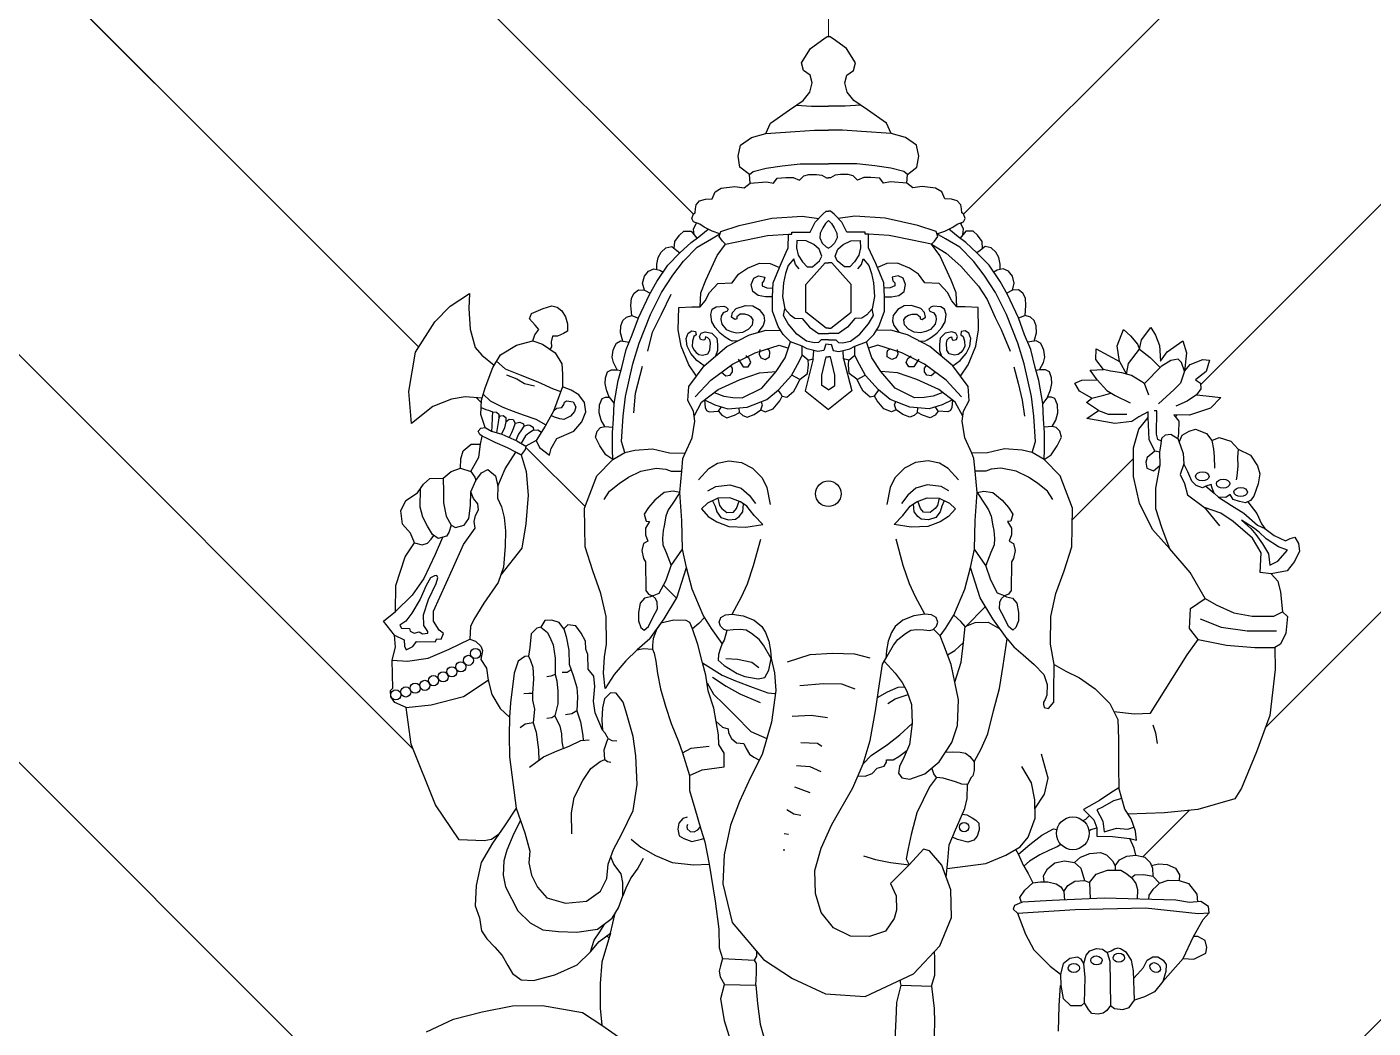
# Model space of a CAD drawing. Header units: millimetres. Extents: x 56222 to 3066687, y -650199 to -121287.
# Drawn here: x 141848.7 to 141861.91, y -185307.25 to -185297.43 of the extents above; entities that cross this region are included whole.
import ezdxf

# ---------------------------------------------------------------- set-up
doc = ezdxf.new("R2010")
doc.units = ezdxf.units.MM
doc.header["$MEASUREMENT"] = 0
doc.layers.add('FURNITURE', color=32, linetype='Continuous', lineweight=9)

# ---------------------------------------------------------------- blocks, each defined once
blk = doc.blocks.new('Ganeshji')
for points in [[(-10.09, 208.96), (-9.39, 210.46), (-6.63, 212.4), (-4.65, 213.75), (-3.7, 214.95), (-3.37, 216.31), (-3.66, 217.43), (-4.62, 218.1), (-4.89, 219.22), (-3.59, 221.29), (-1.68, 222.71), (-1.16, 223.04)], [(8.12, 208.96), (7.42, 210.46), (4.66, 212.4), (2.68, 213.75), (1.73, 214.95), (1.39, 216.31), (1.68, 217.43), (2.65, 218.1), (2.92, 219.22), (1.62, 221.29), (-0.29, 222.71), (-0.82, 223.04)], [(-5.64, 213.07), (-3.43, 212.9), (-0.99, 212.9)], [(3.67, 213.07), (1.45, 212.9), (-0.99, 212.9)], [(-12.47, 202.99), (-13.84, 204.04), (-14.09, 205.67), (-13.75, 207.26), (-12.19, 208.35), (-10.09, 208.96), (-5.81, 209.24), (-3, 209.42), (-0.99, 209.42)], [(10.5, 202.99), (11.86, 204.04), (12.12, 205.67), (11.78, 207.26), (10.22, 208.35), (8.12, 208.96), (3.83, 209.24), (1.03, 209.42), (-0.99, 209.42)], [(-12.38, 201.72), (-12.47, 202.99), (-11.94, 203.45), (-10.05, 203.93), (-7.7, 204.27), (-5.1, 204.53), (-0.99, 204.53)], [(10.41, 201.72), (10.5, 202.99), (9.97, 203.45), (8.08, 203.93), (5.73, 204.27), (3.13, 204.53), (-0.99, 204.53)], [(-16.75, 194.36), (-17.89, 194.77), (-19.04, 195.33), (-19.67, 195.8), (-20.61, 196.13), (-20.82, 196.63), (-20.58, 197.28), (-20.34, 197.41), (-20.32, 198.03), (-20.21, 198.61), (-19.7, 199.19), (-18.85, 199.39), (-17.88, 199.44), (-17.46, 200.48), (-16.56, 201.03), (-14.58, 201.23), (-13.22, 201.05), (-12.38, 201.72), (-9.98, 201.95), (-8.98, 201.74), (-8.42, 202.44), (-7.16, 202.55), (-6.11, 202.56), (-5.21, 202.19), (-4.57, 202.8), (-3.85, 203.01), (-2.74, 203.01), (-1.94, 202.89), (-1.27, 202.49), (-0.99, 202.49)], [(14.77, 194.36), (15.92, 194.77), (17.07, 195.33), (17.7, 195.8), (18.64, 196.13), (18.85, 196.63), (18.61, 197.28), (18.37, 197.41), (18.35, 198.03), (18.24, 198.61), (17.73, 199.19), (16.88, 199.39), (15.9, 199.44), (15.48, 200.48), (14.58, 201.03), (12.61, 201.23), (11.25, 201.05), (10.41, 201.72), (8.01, 201.95), (7.01, 201.74), (6.45, 202.44), (5.19, 202.55), (4.13, 202.56), (3.24, 202.19), (2.6, 202.8), (1.87, 203.01), (0.77, 203.01), (-0.03, 202.89), (-0.7, 202.49), (-0.99, 202.49)], [(-0.99, 178.32), (-1.38, 178.34), (-1.67, 177.42), (-2.51, 177.29), (-3.13, 177.42), (-4.1, 177.7), (-4.82, 178.04), (-6.5, 178.69), (-7.57, 179.74), (-8.31, 180.93), (-9.12, 183.14), (-9.14, 185.22), (-9.03, 187.28), (-7.88, 190.06), (-7.11, 191.72), (-6.82, 192.36), (-6.79, 194.32), (-6.3, 194.32), (-6.3, 194.63), (-3.66, 194.63), (-2.93, 196.05), (-1.82, 197.22), (-1.3, 197.69), (-0.99, 197.69)], [(-0.99, 178.32), (-0.59, 178.34), (-0.3, 177.42), (0.54, 177.29), (1.15, 177.42), (2.13, 177.7), (2.85, 178.04), (4.53, 178.69), (5.6, 179.74), (6.34, 180.93), (7.15, 183.14), (7.17, 185.22), (7.06, 187.28), (5.91, 190.06), (5.14, 191.72), (4.84, 192.36), (4.81, 194.32), (4.33, 194.32), (4.33, 194.63), (1.68, 194.63), (0.95, 196.05), (-0.15, 197.22), (-0.67, 197.69), (-0.99, 197.69)], [(-20.52, 194.27), (-20.58, 195.06), (-20.14, 195.97)], [(-15.93, 192.89), (-16.37, 193.33), (-16.85, 193.99), (-16.64, 194.74), (-13.98, 195.6), (-9.23, 196.64), (-4.83, 196.93), (-2.37, 196.63)], [(-0.99, 196.3), (-1.4, 195.87), (-1.83, 195.27), (-2.18, 194.47), (-2.26, 193.8), (-1.88, 193.01), (-1.33, 192.49), (-0.99, 192.32)], [(-0.99, 196.3), (-0.57, 195.87), (-0.14, 195.27), (0.21, 194.47), (0.29, 193.8), (-0.09, 193.01), (-0.64, 192.49), (-0.99, 192.32)], [(13.96, 192.89), (14.4, 193.33), (14.88, 193.99), (14.67, 194.74), (12.01, 195.6), (7.26, 196.64), (2.86, 196.93), (0.4, 196.63)], [(18.55, 194.27), (18.61, 195.06), (18.17, 195.97)], [(-32.31, 161.6), (-32.37, 163.03), (-32.37, 165.52), (-32.21, 167.47), (-32.12, 169.72), (-31.55, 173.07), (-31.02, 174.97), (-30.38, 177.59), (-29.48, 179.69), (-28.58, 182.16), (-27, 185.55), (-25.91, 187.46), (-24.33, 189.82), (-22.56, 191.63), (-20.92, 193.13), (-19.84, 193.95), (-18.46, 195.05)], [(-30.55, 162.6), (-31.06, 164.23), (-30.82, 167.92), (-30.49, 170.73), (-29.41, 175.52), (-28.48, 178.48), (-26.82, 182.67), (-25.25, 185.88), (-23.6, 188.38), (-22.04, 190.42), (-20.05, 192.43), (-17.96, 193.66), (-16.75, 194.36)], [(-23.38, 192.26), (-23.3, 193.28), (-22.62, 194.19), (-21.98, 194.76), (-20.92, 194.79), (-20.12, 193.74)], [(-19.62, 183.8), (-19.51, 185.79), (-18.79, 187.65), (-17.15, 191.22), (-15.93, 192.89), (-13.15, 193.47), (-9.82, 194.14), (-6.79, 194.32)], [(17.65, 183.8), (17.54, 185.79), (16.82, 187.65), (15.17, 191.22), (13.96, 192.89), (11.18, 193.47), (7.85, 194.14), (4.81, 194.32)], [(28.58, 162.6), (29.08, 164.23), (28.85, 167.92), (28.51, 170.73), (27.44, 175.52), (26.51, 178.48), (24.85, 182.67), (23.28, 185.88), (21.63, 188.38), (20.07, 190.42), (18.08, 192.43), (15.99, 193.66), (14.77, 194.36)], [(30.34, 161.6), (30.39, 163.03), (30.4, 165.52), (30.24, 167.47), (30.15, 169.72), (29.58, 173.07), (29.05, 174.97), (28.41, 177.59), (27.51, 179.69), (26.6, 182.16), (25.02, 185.55), (23.94, 187.46), (22.36, 189.82), (20.58, 191.63), (18.95, 193.13), (17.87, 193.95), (16.49, 195.05)], [(21.41, 192.26), (21.33, 193.28), (20.65, 194.19), (20.01, 194.76), (18.95, 194.79), (18.15, 193.74)], [(-25.93, 189.2), (-25.93, 189.98), (-25.72, 190.96), (-25.29, 191.71), (-24.62, 192.33), (-23.76, 192.54), (-23.01, 191.98), (-22.56, 191.63)], [(-5.59, 193.42), (-5.62, 192.35), (-5.39, 191.27), (-4.76, 190.31), (-4.07, 189.61), (-3.3, 189.6), (-2.27, 190.46), (-1.95, 191.15), (-2.33, 192.16), (-3.13, 192.83), (-4.21, 193.37), (-5.59, 193.41)], [(3.61, 193.42), (3.65, 192.35), (3.41, 191.27), (2.79, 190.31), (2.1, 189.61), (1.33, 189.6), (0.29, 190.46), (-0.02, 191.15), (0.36, 192.16), (1.15, 192.83), (2.24, 193.37), (3.61, 193.41)], [(13.96, 192.89), (16.09, 191.58), (18.23, 189.68), (20.81, 186.8), (22.06, 184.83), (23.24, 182.23), (24.11, 180.47), (25.39, 177.34)], [(23.96, 189.2), (23.96, 189.98), (23.75, 190.96), (23.32, 191.71), (22.65, 192.33), (21.78, 192.54), (21.04, 191.98), (20.58, 191.63)], [(-20.16, 173.69), (-21.26, 175.36), (-22.37, 178.08), (-22.8, 180.43), (-22.71, 183.66), (-20.82, 183.77), (-19.62, 183.8), (-18.91, 184.64), (-18.27, 185.84), (-17.08, 187.17), (-14.99, 187.26), (-14.05, 188.5), (-12.76, 189.4), (-10.99, 190.12), (-9.45, 190.05), (-8.11, 189.49)], [(-5.23, 189.3), (-5.8, 189.92), (-6.04, 190.73), (-6.83, 189.79), (-7.23, 188.62), (-7.51, 187.24), (-7.66, 185.28), (-7.33, 183.47)], [(-0.99, 180.68), (-1.34, 180.69), (-4.27, 183), (-4.29, 187), (-1.45, 190.17), (-0.99, 190.17)], [(-0.99, 180.68), (-0.63, 180.69), (2.3, 183), (2.32, 187), (-0.52, 190.17), (-0.99, 190.17)], [(3.26, 189.3), (3.83, 189.92), (4.07, 190.73), (4.86, 189.79), (5.26, 188.62), (5.54, 187.24), (5.69, 185.28), (5.35, 183.47)], [(18.19, 173.69), (19.29, 175.36), (20.4, 178.08), (20.83, 180.43), (20.74, 183.66), (18.85, 183.77), (17.65, 183.8), (16.94, 184.64), (16.29, 185.84), (15.11, 187.17), (13.01, 187.26), (12.07, 188.5), (10.79, 189.4), (9.02, 190.12), (7.48, 190.05), (6.14, 189.49)], [(-27.71, 186.22), (-27.98, 187.2), (-27.72, 188.21), (-27.15, 188.94), (-26.36, 189.28), (-25.5, 189.12), (-25.02, 188.79)], [(-9.14, 185.22), (-10.14, 185.24), (-11.2, 185.4), (-11.99, 185.99), (-12.2, 187.02), (-11.85, 187.96), (-11.13, 188.26), (-10.23, 188.09), (-10.36, 187.53), (-10.63, 187.25), (-10.62, 186.85), (-9.93, 186.52), (-9.08, 186.48)], [(7.17, 185.22), (8.16, 185.24), (9.23, 185.4), (10.02, 185.99), (10.22, 187.02), (9.87, 187.96), (9.16, 188.26), (8.26, 188.09), (8.38, 187.53), (8.66, 187.25), (8.65, 186.85), (7.96, 186.52), (7.1, 186.48)], [(25.74, 186.22), (26, 187.2), (25.75, 188.21), (25.18, 188.94), (24.39, 189.28), (23.53, 189.12), (23.05, 188.79)], [(-29.56, 182.52), (-29.68, 183.95), (-29.61, 185.02), (-29.23, 185.75), (-28.59, 186.26), (-27.71, 186.22), (-26.88, 185.75)], [(27.58, 182.52), (27.7, 183.95), (27.63, 185.02), (27.26, 185.75), (26.62, 186.26), (25.74, 186.22), (24.91, 185.75)], [(-51.31, 170.52), (-53.77, 170.71), (-55.75, 170.37), (-58.45, 169.29), (-61.58, 166.85), (-61.95, 171.48), (-60.96, 177.21), (-58.19, 181.6), (-55.94, 183.87), (-53.11, 185.72), (-53.23, 183.55), (-53.03, 180.54), (-52.32, 177.87), (-51.33, 176.74), (-49.54, 175.32)], [(-43.93, 178.82), (-43.66, 179.7), (-43.04, 180.49), (-43.61, 181.12), (-44.4, 182.05), (-44.11, 182.82), (-42.41, 183.55), (-41.19, 183.9), (-40.41, 183.75), (-39.71, 183.2), (-39.2, 182.3), (-38.88, 181.31), (-38.9, 180.22), (-39.48, 179.92), (-40.34, 179.53), (-41.09, 179.54), (-41.27, 178.7), (-41.2, 177.95), (-41.44, 177.59)], [(-27.21, 177.33), (-26.56, 180.12), (-25.23, 182.72), (-23.84, 185.61)], [(-14.08, 178.86), (-14.97, 178.79), (-15.34, 178.99), (-15.97, 179.36), (-16.74, 179.97), (-17.46, 180.78), (-17.95, 181.59), (-18.06, 182.64), (-17.86, 183.42), (-17.3, 183.77), (-16.19, 183.87), (-15.85, 183.75), (-15.55, 183.43), (-15.72, 183.17), (-16.3, 182.92), (-16.57, 182.44), (-16.64, 181.95), (-16.46, 181.25), (-15.83, 180.5), (-15.12, 180.17), (-14.37, 179.98), (-13.42, 180.11), (-12.6, 180.52), (-12.04, 181.16), (-11.93, 181.88), (-12.2, 182.34), (-12.63, 182.59), (-13.12, 182.7), (-13.83, 182.69), (-14.3, 182.34), (-14.28, 182.02), (-14.61, 181.95), (-15.09, 182.27), (-14.95, 182.94), (-14.4, 183.55), (-13.03, 183.96), (-11.96, 183.92), (-11.04, 183.41), (-10.4, 182.53), (-10.3, 181.74), (-10.48, 181.05), (-11.25, 180.05)], [(12.11, 178.86), (13, 178.79), (13.37, 178.99), (13.99, 179.36), (14.76, 179.97), (15.49, 180.78), (15.97, 181.59), (16.09, 182.64), (15.89, 183.42), (15.32, 183.77), (14.22, 183.87), (13.88, 183.75), (13.57, 183.43), (13.74, 183.17), (14.33, 182.92), (14.59, 182.44), (14.67, 181.95), (14.49, 181.25), (13.85, 180.5), (13.14, 180.17), (12.4, 179.98), (11.45, 180.11), (10.63, 180.52), (10.07, 181.16), (9.96, 181.88), (10.23, 182.34), (10.66, 182.59), (11.15, 182.7), (11.86, 182.69), (12.32, 182.34), (12.31, 182.02), (12.64, 181.95), (13.12, 182.27), (12.98, 182.94), (12.43, 183.55), (11.06, 183.96), (9.99, 183.92), (9.07, 183.41), (8.42, 182.53), (8.32, 181.74), (8.51, 181.05), (9.28, 180.05)], [(-30.84, 178.79), (-31.22, 180), (-31.13, 181.01), (-30.86, 181.81), (-30.32, 182.26), (-29.56, 182.52), (-28.95, 182.29), (-28.59, 182.12)], [(-0.99, 179), (-2.04, 179), (-2.42, 178.58), (-3.03, 178.54), (-4.18, 178.78), (-5.56, 179.81), (-6.82, 181.32), (-7.5, 182.5), (-7.33, 183.47), (-6.57, 182.63), (-5.85, 182.11), (-4.8, 182.09), (-3.73, 180.82), (-2.43, 179.88), (-0.99, 179.88)], [(-0.99, 179), (0.07, 179), (0.45, 178.58), (1.05, 178.54), (2.21, 178.78), (3.59, 179.81), (4.85, 181.32), (5.53, 182.5), (5.35, 183.47), (4.6, 182.63), (3.88, 182.11), (2.82, 182.09), (1.76, 180.82), (0.46, 179.88), (-0.99, 179.88)], [(28.87, 178.79), (29.25, 180), (29.16, 181.01), (28.88, 181.81), (28.35, 182.26), (27.58, 182.52), (26.98, 182.29), (26.62, 182.12)], [(-19.04, 175.2), (-20.13, 175.98), (-20.98, 177.02), (-21.52, 178.06), (-21.66, 179.18), (-21.35, 179.94), (-20.84, 180.31), (-20.28, 180.17), (-20.2, 179.71), (-20.55, 179.46), (-20.76, 178.8), (-20.81, 178.03), (-20.49, 177.49), (-20.2, 177.12), (-19.82, 176.83), (-19.3, 176.78), (-18.53, 176.97), (-18.2, 177.5), (-18.14, 178.48), (-18.22, 178.97), (-18.51, 179.26), (-18.87, 179.4), (-18.97, 178.99), (-19.18, 178.93), (-19.58, 179.02), (-19.72, 179.46), (-19.49, 179.97), (-18.88, 180.14), (-17.92, 179.95), (-17.21, 179.21), (-17.1, 178.31), (-17.13, 177.41), (-17.39, 176.6)], [(-20.61, 168.63), (-21.42, 170.19), (-21.27, 172.19), (-19.04, 175.2), (-15.73, 178), (-12.44, 179.73), (-10.06, 180.38), (-7.94, 180.33)], [(18.64, 168.63), (19.44, 170.19), (19.3, 172.19), (17.07, 175.2), (13.76, 178), (10.47, 179.73), (8.09, 180.38), (5.97, 180.33)], [(17.07, 175.2), (18.16, 175.98), (19.01, 177.02), (19.54, 178.06), (19.68, 179.18), (19.38, 179.94), (18.87, 180.31), (18.31, 180.17), (18.23, 179.71), (18.57, 179.46), (18.79, 178.8), (18.84, 178.03), (18.52, 177.49), (18.23, 177.12), (17.85, 176.83), (17.33, 176.78), (16.56, 176.97), (16.23, 177.5), (16.17, 178.48), (16.25, 178.97), (16.54, 179.26), (16.9, 179.4), (17, 178.99), (17.2, 178.93), (17.61, 179.02), (17.75, 179.46), (17.52, 179.97), (16.91, 180.14), (15.95, 179.95), (15.24, 179.21), (15.13, 178.31), (15.16, 177.41), (15.41, 176.6)], [(46.43, 162.8), (45.58, 164.53), (45.47, 167.68), (45.44, 168.51), (44.12, 167.79), (43.1, 167.1), (40.62, 166.85), (36.52, 167.54), (38.26, 168.74), (36.48, 169.87), (37.25, 170.49), (35.49, 171.52), (34.8, 172.69), (35.81, 173.11), (38.04, 173.16), (37.05, 174.57), (38.95, 174.69), (37.84, 176.15), (37.9, 177.66), (40.22, 176.44), (41.31, 175.85), (40.96, 178.12), (41.87, 180.48), (42.9, 179.58), (43.92, 178.34), (44.2, 177.61), (44.5, 178.99), (45.83, 180.78), (46.53, 179.64), (47.12, 178.18), (47.26, 175.9), (48.22, 177.24), (50.49, 178.84), (51.03, 177.08), (50.72, 174.44), (51.53, 175.38), (53.4, 176.11), (54.38, 176.05), (53.87, 174.39), (52.33, 173.15), (53.06, 172.7), (53.11, 171.86), (52.48, 171.01), (53.87, 170.83), (56.02, 170.6), (54.51, 169.08), (51.47, 168.02), (49.2, 168.07)], [(-50.85, 166.26), (-51.47, 168.14), (-51.4, 170.2), (-50.88, 172.03), (-49.74, 174.98), (-48.65, 176.8), (-46.29, 178.22), (-43.93, 178.82), (-42.55, 178.34), (-40.69, 177.09), (-39.72, 175.51), (-39.6, 174.01), (-39.6, 172.15), (-40.93, 168.62), (-42.15, 166.42), (-43.47, 164.34), (-44.95, 163.55)], [(-31.66, 174.65), (-32.23, 175.68), (-32.42, 176.49), (-32.27, 177.47), (-31.98, 178.15), (-31.77, 178.5), (-31.18, 178.83), (-30.5, 178.75), (-29.93, 178.64)], [(-20.33, 170.7), (-18.07, 173.13), (-14.95, 175.45), (-11.64, 177.09), (-8.14, 178.2), (-6.81, 177.76)], [(-19, 170.26), (-17.49, 169.54), (-15.6, 168.97), (-12.8, 169.18), (-9.94, 170.34), (-8.23, 171.72), (-6.36, 173.8), (-5.2, 175.94), (-4.82, 176.75), (-4.82, 178.04)], [(-17.58, 171.34), (-16.21, 170.81), (-14.86, 170.62), (-13.5, 170.58), (-10.69, 171.94), (-8.58, 174.38), (-7.27, 176.36), (-6.5, 178.69)], [(17.03, 170.26), (15.52, 169.54), (13.63, 168.97), (10.82, 169.18), (7.97, 170.34), (6.26, 171.72), (4.39, 173.8), (3.23, 175.94), (2.84, 176.75), (2.85, 178.04)], [(15.61, 171.34), (14.24, 170.81), (12.89, 170.62), (11.52, 170.58), (8.72, 171.94), (6.61, 174.38), (5.3, 176.36), (4.53, 178.69)], [(18.36, 170.7), (16.1, 173.13), (12.97, 175.45), (9.66, 177.09), (6.17, 178.2), (4.84, 177.76)], [(29.69, 174.65), (30.25, 175.68), (30.45, 176.49), (30.3, 177.47), (30.01, 178.15), (29.8, 178.5), (29.2, 178.83), (28.53, 178.75), (27.96, 178.64)], [(-14.1, 176.19), (-13.73, 175.61), (-13.38, 175.04), (-12.66, 175.04), (-12.28, 175.71), (-12.52, 176.26), (-13.01, 176.68)], [(-10.95, 177.6), (-11.04, 176.89), (-10.82, 176.37), (-10.17, 176.14), (-9.54, 176.53), (-9.49, 177.2), (-9.6, 177.5), (-9.89, 177.64)], [(-5.1, 173.27), (-4.01, 174.09), (-3.9, 175.36), (-3.92, 176.03), (-4.82, 176.75)], [(-3.19, 176.2), (-4.37, 171.6), (-0.99, 168.88)], [(-3.92, 176.03), (-3.19, 176.2), (-3.13, 177.42)], [(-0.99, 171.71), (-1.93, 172.34), (-1.93, 173.84), (-1.3, 176.52), (-0.99, 176.52)], [(-0.99, 171.71), (-0.05, 172.34), (-0.05, 173.84), (-0.67, 176.52), (-0.99, 176.52)], [(1.22, 176.2), (2.39, 171.6), (-0.99, 168.88)], [(1.95, 176.03), (1.22, 176.2), (1.15, 177.42)], [(3.13, 173.27), (2.04, 174.09), (1.93, 175.36), (1.95, 176.03), (2.84, 176.75)], [(8.98, 177.6), (9.07, 176.89), (8.84, 176.37), (8.2, 176.14), (7.56, 176.53), (7.52, 177.2), (7.63, 177.5), (7.92, 177.64)], [(12.13, 176.19), (11.76, 175.61), (11.41, 175.04), (10.69, 175.04), (10.31, 175.71), (10.54, 176.26), (11.04, 176.68)], [(42.32, 173.99), (42.58, 175.55), (44.2, 177.61), (45.72, 176.42), (47.21, 174.98)], [(50.72, 174.44), (50.31, 175.7), (49.81, 176.18), (48.74, 175.98), (47.34, 175.12), (44.94, 172.63)], [(-49.19, 175.89), (-47.96, 174.77), (-45.75, 173.92), (-43.22, 172.9), (-40.97, 171.89), (-39.85, 171.48)], [(-32.82, 170.64), (-33.24, 171.72), (-33.43, 172.63), (-33.4, 173.44), (-33.1, 174.32), (-32.49, 174.64), (-31.66, 174.65), (-31.15, 174.51)], [(-29.25, 168.38), (-29.03, 171.26), (-28.01, 175.16)], [(-20.5, 167.91), (-19.42, 169.94), (-17.01, 171.78), (-13.8, 173.22), (-11.03, 174.2), (-8.58, 174.38)], [(-16.51, 174.29), (-15.88, 173.74), (-15.27, 173.84), (-14.95, 174.35), (-14.95, 174.87), (-15.23, 175.25)], [(18.52, 167.91), (17.44, 169.94), (15.04, 171.78), (11.83, 173.22), (9.06, 174.2), (6.61, 174.38)], [(14.54, 174.29), (13.91, 173.74), (13.3, 173.84), (12.98, 174.35), (12.97, 174.87), (13.25, 175.25)], [(25.93, 175.04), (26.56, 172.7), (27.16, 170.2), (27.49, 167.9)], [(30.85, 170.64), (31.27, 171.72), (31.45, 172.63), (31.42, 173.44), (31.13, 174.32), (30.52, 174.64), (29.69, 174.65), (29.18, 174.51)], [(45.57, 170.97), (44.94, 172.63), (43.01, 173.78), (41.62, 174.21), (39.97, 174.44), (38.95, 174.69)], [(41.31, 175.85), (42.32, 173.99)], [(50.72, 174.44), (50.17, 172.71), (49.23, 171.76), (46.97, 169.67)], [(-47.74, 173.9), (-46.24, 173.33), (-45.14, 172.64), (-43.71, 172.28)], [(-43.47, 164.34), (-42.95, 163.35), (-41.5, 162.23), (-41.27, 163.2), (-40.43, 164.64), (-37.98, 165.74), (-36.79, 167.09), (-36.21, 168.53), (-36.43, 169.86), (-37.25, 171), (-38.35, 171.69), (-39.6, 172.15)], [(-7.7, 170.79), (-7.05, 170.65), (-6.01, 171.53), (-5.53, 172.39), (-5.13, 173.21), (-6.33, 173.86)], [(5.72, 170.79), (5.08, 170.65), (4.04, 171.53), (3.55, 172.39), (3.16, 173.21), (4.35, 173.86)], [(38.04, 173.16), (39.44, 171.63), (40.64, 170.88), (42.82, 169.82)], [(-51.14, 171.11), (-50.15, 170.14), (-48.27, 169.2), (-46.77, 168.61), (-45.35, 168.09), (-43.5, 167.46), (-42.03, 166.64)], [(-40.93, 168.62), (-40.44, 169.06), (-39.72, 169.17), (-39.44, 169.57), (-39.34, 169.91), (-39.04, 170.14), (-38.08, 169.96), (-37.67, 169.24), (-37.9, 168.58), (-38.47, 167.88), (-39.43, 167.42), (-39.99, 167.49), (-40.79, 167.73), (-41.27, 168)], [(-33.46, 166.38), (-34.01, 167.32), (-34.3, 168.37), (-34.27, 169.56), (-33.86, 170.44), (-33.36, 170.64), (-32.82, 170.64), (-32.12, 169.72)], [(-19, 170.26), (-18.89, 169.14), (-18.71, 168.71), (-18.34, 168.53), (-16.95, 168.6), (-16.55, 169.26)], [(-10.83, 168.81), (-10.17, 168.52), (-9.04, 168.98), (-8.06, 170.13), (-7.7, 170.79), (-7.95, 171.23), (-8.3, 171.66)], [(8.85, 168.81), (8.19, 168.52), (7.06, 168.98), (6.09, 170.13), (5.72, 170.79), (5.98, 171.23), (6.33, 171.66)], [(17.03, 170.26), (16.92, 169.14), (16.74, 168.71), (16.37, 168.53), (14.97, 168.6), (14.57, 169.26)], [(31.49, 166.38), (32.04, 167.32), (32.33, 168.37), (32.3, 169.56), (31.89, 170.44), (31.39, 170.64), (30.85, 170.64), (30.15, 169.72)], [(37.25, 170.49), (38.99, 170.94), (40.04, 171.25)], [(52.48, 171.01), (51.11, 170.09), (49.47, 169.37)], [(-51.43, 169.17), (-50.75, 168.87), (-50.39, 168.77), (-49.77, 168.55), (-49.86, 167.73), (-49.88, 166.4), (-49.92, 165.74)], [(-49.77, 168.55), (-49.23, 168.5), (-48.88, 168.2), (-48.88, 167.67), (-48.99, 167), (-49.19, 165.51)], [(-16.42, 134.88), (-18, 137.08), (-19.17, 138.99), (-20.79, 142.77), (-21.61, 145.94), (-22.21, 148.6), (-22.29, 152.72), (-22.56, 156.79), (-22.31, 159.91), (-22.13, 161.77), (-21.82, 162.5), (-20.81, 164.76), (-20.38, 167.19), (-20.61, 168.63)], [(-16.95, 168.6), (-16.48, 168.03), (-15.74, 167.67), (-14.65, 168.04), (-13.92, 168.43), (-13.97, 169.09)], [(-13.92, 168.43), (-13.42, 168.01), (-12.81, 167.77), (-11.79, 168.14), (-10.83, 168.81), (-10.57, 169.55), (-10.76, 170.01)], [(11.95, 168.43), (11.45, 168.01), (10.84, 167.77), (9.82, 168.14), (8.85, 168.81), (8.6, 169.55), (8.79, 170.01)], [(14.97, 168.6), (14.51, 168.03), (13.77, 167.67), (12.67, 168.04), (11.95, 168.43), (12, 169.09)], [(15.24, 135.98), (16.03, 137.08), (17.2, 138.99), (18.81, 142.77), (19.64, 145.94), (20.24, 148.6), (20.32, 152.72), (20.59, 156.79), (20.34, 159.91), (20.15, 161.77), (19.85, 162.5), (18.84, 164.76), (18.41, 167.19), (18.64, 168.63)], [(38.26, 168.74), (39.62, 168.21), (42.34, 168.2)], [(47.39, 164.28), (46.86, 164.53), (46.65, 165.3), (46.71, 168.66), (46.33, 168.66)], [(-52.95, 159.86), (-51.79, 161.95), (-51.52, 163.82), (-51.27, 164.97), (-51.64, 165.24), (-51.86, 165.72), (-51.5, 166.14), (-50.85, 166.26), (-49.92, 165.74), (-48.45, 165.28), (-46.24, 164.32), (-44.95, 163.55), (-45.04, 163.04), (-45.62, 162.3), (-46.42, 162.68), (-47.63, 163.3), (-49.42, 164.06), (-50.65, 164.72), (-51.27, 164.97)], [(-48.88, 167.67), (-48.61, 167.93), (-48.24, 167.99), (-47.87, 167.7), (-47.83, 167.09), (-48.07, 166.19), (-48.46, 165.29)], [(-47.83, 167.09), (-47.38, 167.44), (-46.78, 167.42), (-46.49, 166.87), (-46.81, 166.07), (-47.04, 165.49), (-47.35, 164.8)], [(-46.49, 166.87), (-45.8, 167.03), (-45.3, 166.8), (-45.23, 166.45), (-45.56, 165.89), (-45.99, 165.28), (-46.39, 164.38)], [(-45.23, 166.45), (-44.61, 166.63), (-44.35, 166.59), (-43.88, 166.28), (-43.85, 165.86), (-44.51, 165.45), (-45, 165.04), (-45.64, 163.96)], [(-32.31, 161.6), (-33.32, 162.29), (-34.2, 163.57), (-34.81, 164.86), (-34.57, 165.72), (-34.08, 166.23), (-33.46, 166.38), (-32.31, 166.28)], [(30.34, 161.6), (31.35, 162.29), (32.23, 163.57), (32.84, 164.86), (32.6, 165.72), (32.1, 166.23), (31.49, 166.38), (30.34, 166.28)], [(40.46, 125), (43.45, 124.68), (45.77, 124.75), (51.11, 133.25), (52.73, 135.47), (51.46, 137.04), (51.62, 139.98), (53.71, 141.41), (51.57, 145.19), (48.6, 148.61), (46.08, 151.46), (44.18, 155.28), (43.3, 159.11), (43.32, 163.3), (44.1, 166.02), (45.47, 167.68)], [(49.2, 168.07), (49.92, 167.19), (49.84, 165.44), (49.75, 164.63)], [(-43.85, 165.86), (-43.22, 165.93), (-42.68, 165.59)], [(48.6, 148.61), (47.48, 151.57), (46.56, 154.45), (46.57, 157.42), (47.19, 160.76), (47.13, 162.69), (47.35, 163.86), (47.44, 164.7), (47.99, 165.19), (48.76, 165.26), (49.75, 164.63), (50.14, 163.6), (50.54, 162.47), (50.62, 160.97), (50.1, 159.44), (50.71, 158.1), (51.17, 156.49), (53.65, 154.61), (55.83, 151.97)], [(49.95, 164.11), (50.4, 165.12), (51.41, 165.74), (52.33, 165.99), (53.92, 165.39), (54.68, 164.35), (55.75, 164.79), (57.44, 164.28), (58.55, 163.08), (60.3, 162.25), (61.35, 160.66), (61.69, 159.51), (61.42, 158.09), (60.78, 156.29), (60.33, 155.65), (59.58, 155.29), (58.72, 155.49), (57.81, 155.78), (57.35, 156.51), (56.75, 156.07), (55.69, 156.13), (55.02, 156.71), (54.73, 157.46), (54.62, 157.96), (53.84, 157.71), (53.36, 157.48), (52.42, 157.83), (51.79, 158.45), (51.2, 159.79), (50.62, 160.97)], [(54.68, 164.35), (54.96, 163.08), (55.02, 162.06), (55.11, 160.34)], [(-54.43, 160.36), (-54.4, 161.71), (-54.04, 162.86), (-52.89, 163.84), (-51.52, 163.82)], [(-49.03, 157.75), (-47.95, 160.24), (-46.42, 162.68), (-45.62, 162.3), (-44.9, 159.85), (-44.6, 156.4), (-44.93, 152.28), (-45.55, 148.72), (-48.58, 144.86)], [(-33.25, 134.76), (-33.3, 138.78), (-34.03, 142.16), (-35.2, 145.45), (-36.35, 148.93), (-36.42, 154.55), (-34.63, 159.22), (-32.31, 161.6), (-30.55, 162.6), (-29.12, 162.94), (-26.56, 163.13), (-24.1, 162.57), (-21.82, 162.5)], [(31.28, 134.76), (31.32, 138.78), (32.05, 142.16), (33.23, 145.45), (34.38, 148.93), (34.45, 154.55), (32.66, 159.22), (30.34, 161.6), (28.58, 162.6), (27.15, 162.94), (24.59, 163.13), (22.13, 162.57), (19.85, 162.5)], [(47.13, 162.69), (46.43, 162.8), (45.33, 161.91), (45.09, 161.23), (45.28, 160.32), (46.24, 159.96), (47.19, 160.76)], [(58.55, 163.08), (58.45, 161.88), (58.47, 160.66), (58.35, 159.16), (58.22, 158.65)], [(-64.38, 132.45), (-63.86, 134.36), (-64.01, 136.08), (-65.63, 138.14), (-63.88, 139.54), (-63.85, 143.32), (-62.47, 147.47), (-61.1, 149.49), (-61.7, 150.9), (-62.88, 152.2), (-63.1, 154.14), (-62.39, 155.65), (-60.7, 156.74), (-59.8, 158.04), (-58.9, 158.84), (-56.98, 158.91), (-55.79, 159.86), (-54.43, 160.36), (-52.95, 159.86), (-52.38, 159.04), (-52.19, 158.53), (-51.39, 159.69), (-50.45, 160.13), (-49.34, 159.22), (-49.03, 157.75), (-49.06, 155.97), (-48.5, 154.71), (-48.1, 153.18), (-47.91, 151.26), (-47.93, 149.01), (-48.19, 145.97), (-48.98, 143.75), (-51.05, 140.75), (-52.51, 138.37), (-52.99, 137.33), (-53.06, 135.52)], [(-33.58, 155.77), (-32.81, 157.01), (-31.38, 158.14), (-30.02, 159.06), (-28.26, 159.89), (-26.03, 160.35), (-24.61, 160.21), (-23.83, 159.91), (-22.31, 159.91)], [(-19.89, 158.65), (-18.37, 160.31), (-17.1, 161.07), (-15.48, 161.42), (-13.61, 161.17), (-12.01, 160.36), (-10.61, 158.95), (-9.95, 157.56), (-9.47, 155.08)], [(17.91, 158.65), (16.4, 160.31), (15.12, 161.07), (13.51, 161.42), (11.64, 161.17), (10.04, 160.36), (8.64, 158.95), (7.97, 157.56), (7.5, 155.08)], [(31.61, 155.77), (30.84, 157.01), (29.41, 158.14), (28.05, 159.06), (26.28, 159.89), (24.06, 160.35), (22.64, 160.21), (21.85, 159.91), (20.34, 159.91)], [(-56.98, 158.91), (-56.9, 156.89), (-56.93, 155.29), (-56.53, 153.38), (-55.8, 152.05), (-55.15, 151.73), (-53.92, 152.08), (-53.22, 153.02), (-52.98, 154.91), (-52.96, 156.91), (-52.19, 158.53)], [(-64.01, 136.08), (-62.61, 135.43), (-62.57, 134.5), (-62.31, 133.98), (-61.35, 134.45), (-60.85, 135.19), (-58.1, 135.14), (-57.9, 135.55), (-57.26, 135.52), (-56.91, 136.35), (-57.53, 136.82), (-58.38, 138.1), (-58.37, 139.56), (-55.62, 145.69), (-53.99, 149.25), (-52.3, 151.62), (-52.44, 152.62), (-52.28, 153.47), (-51.81, 154.27), (-51.91, 155.15), (-52.55, 155.92), (-52.96, 156.91)], [(-55.8, 152.05), (-56.12, 151), (-56.48, 150.47), (-57.67, 150.11), (-58.53, 150.73), (-59.22, 151.91), (-59.93, 153.21), (-60.29, 154.7), (-60.25, 157.39)], [(-22.56, 156.79), (-23.53, 156.99), (-24.86, 156.8), (-26.19, 155.7), (-27.12, 154.65), (-27.77, 153.65), (-27.48, 152.67), (-26.98, 152.58), (-27.56, 151.61), (-27.59, 150.64), (-27.22, 149.76), (-27.86, 149.4), (-28.1, 148.39), (-27.88, 147.21), (-27.57, 146.74), (-27.53, 142.59), (-27.15, 142.05), (-26.54, 141.79), (-25.57, 142.18), (-24.58, 144.08), (-23.83, 146.2)], [(-22.56, 156.79), (-23.7, 155.11), (-24.25, 154.29), (-24.63, 153.37), (-24.87, 151.99), (-24.98, 151.27), (-25.1, 150.15), (-25.05, 149.23), (-24.57, 148.1), (-23.83, 146.2), (-22.21, 148.6)], [(-18.5, 157.05), (-17.37, 157.7), (-15.32, 157.92), (-13.68, 157.42), (-12.51, 156.42), (-11.58, 155.22)], [(16.52, 157.05), (15.4, 157.7), (13.35, 157.92), (11.71, 157.42), (10.53, 156.42), (9.6, 155.22)], [(20.59, 156.79), (21.73, 155.11), (22.27, 154.29), (22.66, 153.37), (22.89, 151.99), (23.01, 151.27), (23.13, 150.15), (23.07, 149.23), (22.6, 148.1), (21.86, 146.2), (20.24, 148.6)], [(20.59, 156.79), (21.56, 156.99), (22.89, 156.8), (24.22, 155.7), (25.14, 154.65), (25.8, 153.65), (25.51, 152.67), (25.01, 152.58), (25.59, 151.61), (25.61, 150.64), (25.24, 149.76), (25.89, 149.4), (26.12, 148.39), (25.91, 147.21), (25.59, 146.74), (25.56, 142.59), (25.18, 142.05), (24.56, 141.79), (23.59, 142.18), (22.61, 144.08), (21.86, 146.2)], [(53.84, 157.71), (55.02, 156.71), (55.69, 156.13), (57.54, 154.92), (59.33, 153.81), (61.35, 152.07), (62.38, 151.56), (63.74, 150.58), (65.41, 149.79), (66.07, 150.14), (66.74, 150.33), (67.28, 149.38), (67.45, 148.27), (66.69, 146.79), (65.64, 145.44), (63.32, 145.02), (61.7, 145.17), (61.87, 148.07), (60.6, 150.2), (57.8, 152.59), (56, 153.8), (53.65, 154.61)], [(-10.51, 152.18), (-11.77, 153.46), (-12.85, 154.81), (-13.79, 155.47), (-15.31, 156.03), (-17.05, 155.97), (-18.58, 155.24), (-19.44, 154.45), (-18.44, 153.31), (-17.2, 152.55), (-15.44, 151.86), (-13, 151.79), (-10.51, 152.18)], [(-17.82, 155.6), (-17.44, 154.82), (-17.2, 154), (-16.6, 153.2), (-15.49, 152.85), (-14.47, 152.94), (-13.97, 153.33), (-13.43, 154.02), (-13.32, 155.14)], [(-17.05, 155.97), (-16.84, 154.92), (-16.46, 154.49), (-15.75, 153.9), (-14.77, 153.95), (-14.35, 154.47), (-13.96, 155.54)], [(8.54, 152.18), (9.8, 153.46), (10.88, 154.81), (11.82, 155.47), (13.34, 156.03), (15.08, 155.97), (16.6, 155.24), (17.46, 154.45), (16.47, 153.31), (15.22, 152.55), (13.46, 151.86), (11.02, 151.79), (8.54, 152.18)], [(15.84, 155.6), (15.47, 154.82), (15.23, 154), (14.63, 153.2), (13.52, 152.85), (12.49, 152.94), (12, 153.33), (11.46, 154.02), (11.35, 155.14)], [(15.08, 155.97), (14.87, 154.92), (14.49, 154.49), (13.78, 153.9), (12.8, 153.95), (12.38, 154.47), (11.99, 155.54)], [(59.95, 155.47), (61.23, 153.76), (61.92, 152.28), (62.38, 151.56)], [(59.01, 152.81), (60.38, 151.58), (61.07, 150.71), (62.08, 149.36), (62.94, 147.9), (63.14, 146.25), (64.29, 146.84), (65.71, 148.45), (64.37, 148.91), (62.57, 150.1), (61.57, 151.03), (60.74, 151.7), (59.01, 152.81)], [(-57.07, 150.29), (-58.12, 147.81), (-59.77, 144.3), (-61.44, 141.89), (-63.88, 139.54)], [(-61.1, 149.49), (-60.03, 149.21), (-59.21, 149.45), (-58.69, 150.03), (-58.3, 150.57)], [(-14.97, 139.16), (-13.64, 141.66), (-12.75, 143.55), (-11.86, 146.22), (-10.83, 150.03)], [(12.99, 139.16), (11.66, 141.66), (10.78, 143.55), (9.88, 146.22), (8.86, 150.03)], [(-58.23, 144.7), (-58.78, 144.4), (-59.42, 143.28), (-60.31, 141.32), (-61.5, 139.26), (-62.38, 138.14), (-63.27, 137.54), (-62.99, 137.1), (-61.83, 137.08), (-61.74, 136.66), (-61.17, 136.36), (-60.43, 136.56), (-59.98, 136.29), (-59.17, 136.37), (-59.17, 136.63), (-59.78, 137.49), (-59.81, 139.06), (-59.09, 141.29), (-57.97, 143.61), (-57.71, 144.4), (-57.87, 144.74), (-58.23, 144.7)], [(-26.94, 135.58), (-24.86, 138.45), (-23.03, 141.51), (-21.61, 145.94)], [(24.96, 135.58), (22.88, 138.45), (21.06, 141.51), (19.64, 145.94)], [(63.32, 145.02), (64.27, 143.93), (64.69, 142.31), (64.95, 139.49), (65.68, 138.81), (65.46, 136.4), (64.68, 134.77), (63.87, 134.29), (63.88, 131.11), (63.11, 124.42), (61.2, 119.14), (59.03, 113.89), (58.04, 112.33), (52.69, 110.76), (47.83, 110.26), (42.52, 110.11)], [(-26.84, 141.66), (-27.73, 141.46), (-28.35, 140.76), (-28.6, 139.39), (-28.59, 138.19), (-28.22, 137.19), (-27.75, 136.81), (-27.12, 137.33), (-26.52, 138.66), (-25.82, 139.92), (-25.87, 140.89), (-26.12, 141.42), (-26.54, 141.79), (-26.84, 141.66)], [(24.87, 141.66), (25.76, 141.46), (26.38, 140.76), (26.63, 139.39), (26.62, 138.19), (26.25, 137.19), (25.78, 136.81), (25.15, 137.33), (24.55, 138.66), (23.85, 139.92), (23.9, 140.89), (24.15, 141.42), (24.56, 141.79), (24.87, 141.66)], [(53.71, 141.41), (55.32, 140.48), (57.88, 139.32), (60.58, 138.83), (63.7, 138.83), (64.95, 139.49)], [(-9.31, 132.72), (-10.41, 134.64), (-11.05, 135.46), (-12.17, 136.34), (-12.94, 136.81), (-13.82, 136.91), (-14.83, 136.88), (-15.73, 136.78), (-16.2, 136.93), (-16.67, 137.4), (-16.87, 137.98), (-16.64, 138.66), (-15.95, 139.05), (-14.97, 139.16), (-13.37, 138.92), (-11.8, 138.29), (-10.65, 137.35), (-10.13, 136.47), (-9.66, 135.22), (-9.41, 133.84), (-9.31, 132.72)], [(7.33, 132.72), (8.44, 134.64), (9.08, 135.46), (10.2, 136.34), (10.97, 136.81), (11.84, 136.91), (12.86, 136.88), (13.75, 136.78), (14.23, 136.93), (14.7, 137.4), (14.9, 137.98), (14.67, 138.66), (13.98, 139.05), (12.99, 139.16), (11.4, 138.92), (9.83, 138.29), (8.68, 137.35), (8.15, 136.47), (7.69, 135.22), (7.44, 133.84), (7.33, 132.72)], [(18.87, 137.36), (18.22, 138.09), (17.2, 138.99)], [(-45.07, 132.99), (-46.06, 132.29), (-46.62, 130.58), (-47.18, 126.24), (-47.33, 124.19), (-47.38, 121.52), (-47.34, 118.41), (-46.37, 110.95), (-45.1, 107.39), (-44.36, 104.73), (-44.52, 103.02), (-44.14, 101.25), (-43.25, 99.5), (-41.9, 97.95), (-39.21, 97.15), (-36.15, 97.44), (-34.09, 98.9), (-33.16, 100.73), (-33, 102.84), (-32.22, 104.95), (-30.99, 107.22), (-29.36, 110.6), (-28.76, 114.38), (-28.98, 118.58), (-29.36, 121.37), (-30.43, 125.1), (-30.81, 126.34), (-31.83, 127.67), (-32.66, 127.73), (-33.54, 126.85), (-33.82, 125.55), (-33.93, 123.72), (-33.8, 122.3), (-34.9, 124.8), (-35.11, 126.51), (-34.92, 128.65), (-35.08, 130.11), (-35.88, 131.17), (-35.96, 133.3), (-36.24, 134.06), (-36.29, 135.21), (-36.91, 136.38), (-37.7, 137.43), (-38.87, 137.6), (-39.45, 137.03), (-40.09, 137.94), (-41.16, 138.28), (-42.21, 138.22), (-42.75, 137.26), (-43.37, 137.09), (-44.18, 136.26), (-44.36, 134.31), (-44.55, 133.02), (-45.07, 132.99)], [(-42.75, 137.26), (-41.81, 136.49), (-41.32, 135.46), (-40.99, 134.68), (-40.69, 132.75), (-40.69, 130.39), (-40.43, 129.45), (-40.29, 127.96), (-40.31, 126.11), (-40.76, 124.36), (-40.02, 122.89), (-39.77, 121.75), (-39.71, 120.61), (-39.52, 119.62)], [(-39.45, 137.03), (-39.07, 135.89), (-38.71, 133.93), (-38.65, 131.86), (-38.05, 130.24), (-37.55, 128.49), (-37.43, 127.12), (-37.56, 125.08), (-37.03, 123.49), (-36.69, 121.53), (-36.64, 120.83)], [(-20.75, 137.03), (-21.13, 137.93), (-21.64, 138.24), (-23.45, 138.27), (-25.32, 137.81), (-25.9, 137.02), (-26.44, 135.61), (-26.54, 134.63), (-26.55, 134.04), (-26.3, 133.48), (-26.08, 132.31), (-25.82, 130.54), (-25.37, 128.27), (-24.64, 125.8), (-23.84, 123.24), (-22.79, 120.66), (-22.21, 119.01), (-21.17, 115.72), (-19.35, 116.53), (-16.15, 116.96), (-16.14, 118.96), (-16.89, 120.22), (-16.98, 121.62), (-17.66, 125.49), (-18.45, 128.01), (-18.78, 130.29), (-19.28, 132.08), (-19.95, 134.75), (-20.75, 137.03)], [(-18.98, 138.67), (-19.84, 137.78), (-20.75, 137.03)], [(7.09, 132.3), (8.71, 130.59), (9.73, 129.22), (10.41, 127.95), (11.05, 126.04), (11.18, 123.25), (10.78, 120.21), (10, 118.42), (9.32, 117), (9.2, 116.03), (9.67, 115.36), (10.81, 115.18), (13, 115.95), (15.07, 117.69), (16.92, 120.51), (17.77, 122.95), (17.92, 126.69), (16.85, 131.85), (15.79, 134.64), (15.24, 135.98), (14.25, 136.96)], [(17.38, 129.27), (18.3, 132.18), (18.64, 135.04), (18.87, 137.36), (20.31, 137.95), (22.22, 137.96), (23.92, 137.02)], [(53.03, 138.45), (56.06, 137.23), (59.81, 136.71), (64.09, 136.7)], [(-62.33, 125.56), (-64, 126.3), (-64.54, 127.15), (-64.62, 128.03), (-64.27, 128.38), (-64.38, 132.45), (-62.16, 132.29), (-59.15, 132.75), (-56.1, 134.07), (-53.06, 135.52), (-52.25, 135.23), (-51.48, 134.51), (-51.24, 133.85), (-51.5, 132.57), (-50.64, 131.29), (-50.4, 129.53)], [(-26.94, 135.58), (-28.8, 133.97), (-30.41, 132.37), (-32.14, 130.37), (-33.41, 128.32), (-33.69, 130.55), (-33.54, 132.94), (-33.25, 134.76)], [(-15.73, 136.78), (-16.15, 135.37), (-16.42, 134.88), (-16.71, 134.07), (-16.94, 133.28), (-17.01, 132.47), (-16.16, 131.66), (-14.27, 130.5), (-13.14, 130.07), (-11.22, 129.77), (-10.21, 129.96), (-9.63, 131.01), (-9.31, 132.72)], [(16.32, 133.24), (17.39, 133.87), (18.64, 135.04)], [(20.2, 117.67), (21.17, 119.59), (22.17, 121.74), (23, 125.1), (23.85, 128.34), (24.4, 131.67), (24.96, 135.58)], [(24.96, 135.58), (25.96, 134.37), (27.3, 133.23), (28.88, 131.85), (30.29, 130.36), (30.8, 128.92), (30.72, 127.35), (30.49, 126.75), (30.26, 126.36), (30.24, 126.01), (30.36, 125.59), (30.99, 125.42), (31.73, 126.36), (31.77, 127.85), (31.8, 131.84), (31.28, 134.76)], [(52.73, 135.47), (56.85, 134.63), (60.93, 134.31), (63.87, 134.29)], [(-44.55, 133.02), (-44.25, 132.39), (-43.93, 131.44), (-43.84, 129.76), (-43.96, 127.6), (-43.99, 126.63), (-43.67, 125.35), (-43.88, 123.36), (-43.46, 122), (-43.1, 119.43), (-43.08, 117.86)], [(-28.8, 133.97), (-27.85, 134.17), (-26.55, 134.04)], [(-6.95, 132.23), (-3.64, 133.27), (-0.39, 133.47), (2.77, 133.37), (5.02, 132.82)], [(-38.35, 131.05), (-38.93, 130.67), (-39.66, 130.68)], [(-19.28, 132.08), (-16.43, 130.29), (-14.48, 129.45), (-11.92, 128.47), (-9.78, 127.73), (-8.71, 127.6)], [(-9.31, 132.72), (-8.83, 130.62), (-8.65, 128.06), (-9.24, 123.44), (-10.62, 118.74), (-12.32, 115.41), (-13.93, 111.92), (-15.21, 108.5), (-16.13, 104.16), (-16.35, 99.98), (-14.97, 94.38), (-10.43, 88.98), (-6.2, 86.24), (-1.41, 83.99), (4.36, 83.6), (11.37, 86.89), (15.17, 90.98), (16.87, 95.1), (16.77, 99.1), (15.47, 102.67), (13.7, 104.76), (12.82, 104.99), (10.72, 102.72), (8.04, 100.01), (8.83, 98.25), (8.9, 96.15), (8.54, 94.94), (7.29, 93.1), (4.98, 92.31), (2.2, 92.38), (-0.24, 93.56), (-2.03, 95.82), (-2.88, 98.57), (-2.95, 101.92), (-2.03, 105.15), (-0.49, 108.57), (2.53, 113.93), (4.06, 117.38), (5.06, 120.77), (5.84, 125.09), (6.42, 129), (6.85, 131.87), (7.33, 132.72)], [(-15.9, 132.7), (-14.18, 132.61), (-12.12, 132.16), (-11.12, 131.4)], [(31.8, 131.84), (33.47, 130.86), (35.5, 129.89), (37.77, 128.3), (39.86, 126.17), (41.06, 123.84), (41.14, 120.98), (41.13, 116.82), (41.18, 113.92), (40.01, 113.19), (38.36, 112.06), (36.05, 110.75), (37.54, 109.28), (38, 108.09), (37.99, 106.88), (40.29, 106.86), (42.81, 106.55), (43.77, 106.3), (43.61, 107.62), (42.96, 109.4), (42.07, 110.82), (41.18, 113.92)], [(-48.94, 107.14), (-49.92, 106.42), (-50.99, 106.22), (-54.64, 106.36), (-58.06, 111.46), (-61.61, 120.26), (-62.33, 125.56), (-58.71, 125.97), (-53.99, 127.18), (-50.4, 129.53), (-49.88, 127.45), (-48.66, 125.45), (-47.33, 124.19)], [(-40.69, 130.39), (-41.3, 130.15), (-41.91, 130.04)], [(-18.62, 129.15), (-17.67, 127.51), (-16.19, 126.08), (-14.55, 124.41), (-12.28, 122.12), (-9.93, 121.09)], [(-17.85, 130.01), (-15.86, 128.66), (-13.87, 127.59), (-10.92, 126.31)], [(-5.16, 128.8), (-1.69, 129.08), (0.9, 129.01), (2.84, 128.31)], [(-43.96, 127.6), (-44.51, 127.64), (-45.22, 127.55)], [(6.13, 127.04), (7.59, 127.88), (9.12, 128.52), (10.07, 128.58)], [(7.66, 126.15), (8.72, 126.84), (10.57, 127.46)], [(-43.88, 123.36), (-45.03, 123.17), (-45.76, 122.62)], [(-40.76, 124.36), (-41.17, 124.06), (-41.91, 123.99)], [(-37.56, 125.08), (-38.29, 124.64), (-39.19, 124.54)], [(-17.32, 123.56), (-16.36, 122.72), (-15.55, 122.48), (-15.51, 121.88), (-15.08, 121.06), (-14.34, 120.45), (-13.26, 120.37), (-12.94, 119.64), (-12.48, 118.8), (-11.82, 118.35), (-11.03, 117.94)], [(-6.26, 124.3), (-3.5, 124.48), (-1.12, 124.12)], [(4.06, 117.38), (5.23, 118.6), (7.6, 120.21), (9.36, 121.6), (11.18, 123.25)], [(-38.26, 107.23), (-38.31, 110.26), (-37.92, 112.49), (-36.67, 114.98), (-35.5, 116.74), (-34.17, 117.75), (-33.46, 118.02), (-33.55, 119.42), (-33.16, 120.59), (-32.99, 121.08), (-33.44, 121.87), (-33.8, 122.3)], [(46.14, 123.07), (46.5, 121.89), (46.78, 120.34)], [(-44.41, 116.91), (-42.39, 118.43), (-40.41, 119.3), (-38.63, 119.95), (-36.94, 120.81), (-35.75, 120.89)], [(-32.99, 121.08), (-32.47, 120.79), (-31.71, 120.75)], [(-22.21, 119.01), (-20.94, 119.68), (-18.32, 119.99)], [(-5, 120.48), (-2.57, 120.38), (-1.94, 119.95)], [(3.3, 115.66), (4.36, 115.63), (5.37, 116), (6.11, 116.79), (7.08, 117.08), (7.44, 117.64), (7.46, 117.97), (8.39, 117.97), (9.22, 118.46), (10.39, 119.32)], [(-33.46, 118.02), (-33.11, 117.75), (-32.62, 117.63)], [(15.99, 119.1), (17.02, 119.16), (18.12, 119.09), (18.93, 118.96), (19.56, 118.48), (20.2, 117.67), (20.19, 116.45), (19.96, 115.65), (19.74, 115.42), (19.21, 114.39)], [(29, 110.85), (30.41, 112.99), (30.91, 115.32), (29.95, 118.79)], [(-21.17, 115.72), (-21.18, 113.51), (-20.41, 110.9), (-19.52, 107.89), (-18.97, 106.06), (-18.31, 102.84), (-17.46, 97.44), (-16.92, 93.41), (-16.88, 90.67), (-16.38, 89.15), (-11.71, 88.89), (-11.37, 89.45), (-11.37, 90.1)], [(-5.64, 117.14), (-3.68, 117), (-2.11, 116.3)], [(16.12, 100.88), (16.35, 103.33), (16.55, 105.62), (17.47, 107.82), (18.81, 110.91), (19.15, 112.37), (19.21, 114.39), (18.38, 114.44), (17.45, 114.77), (15.66, 115.31), (14.7, 115.41), (13.67, 114.04), (11.83, 110.28), (11.03, 107.13), (10.61, 105.12), (10.28, 103.61), (10.72, 102.72)], [(14.7, 115.41), (14.34, 115.96), (14.03, 116.82)], [(16.24, 102.19), (21.86, 102.93), (24.78, 104.15), (26.84, 105.35), (28.04, 106.73), (29.03, 109.52), (28.97, 112.19), (28.52, 114.65), (27.09, 117.02)], [(-5.94, 114.04), (-3.7, 113.26)], [(41.63, 112.37), (40.4, 112.01), (38.84, 111.11), (38, 110.7), (38.88, 109.06), (39.06, 107.54), (40.87, 108.07), (42.48, 107.89), (43.39, 108.22)], [(-46.37, 110.95), (-48.07, 108.38), (-49.81, 105.89), (-51.46, 103.05), (-52.16, 99.72), (-52.31, 96.78), (-51.7, 95.01), (-51.41, 93.16), (-50.61, 91.98), (-49.47, 90.75), (-48.37, 89.58), (-47.55, 88.11), (-46.87, 86.93), (-45.64, 86.05), (-43.84, 85.94), (-40.74, 86.76), (-37.49, 88.21), (-35.56, 90.09), (-34.3, 91.59), (-32.63, 92.83), (-31.97, 95.73)], [(-21.49, 109.67), (-22.15, 109.44), (-22.74, 108.79), (-22.87, 107.9), (-22.69, 106.96), (-22.02, 106.55), (-20.84, 106.13), (-19.44, 106.44), (-19.12, 106.54)], [(-7.04, 110.79), (-6.03, 110.13), (-4.99, 109.93)], [(18.45, 110.08), (19.12, 110.01), (19.89, 109.54), (20.41, 109.2), (20.87, 108.76), (20.91, 107.81), (20.59, 106.88), (20.11, 106.33), (19.25, 106), (17.75, 106.43), (17.02, 106.74)], [(36.01, 109.16), (36.38, 109.37), (36.91, 109.9)], [(-45.73, 109.17), (-46.71, 107.3), (-47.72, 104.88), (-48.13, 103.33), (-48.24, 101.25), (-47.89, 99.52), (-46.09, 96.06), (-44.33, 94.3), (-42.48, 93.31), (-40.21, 93.03), (-37.53, 92.93), (-34.53, 93.38), (-32.43, 94.99), (-31.5, 96.48), (-30.85, 98.21), (-30.87, 100.15), (-31.11, 101.41), (-32.16, 102.82), (-32.61, 103.9)], [(-21.48, 108.59), (-21.58, 108.28), (-21.49, 107.98), (-21.08, 107.58), (-20.52, 107.51), (-19.97, 107.83), (-19.61, 108.19)], [(32.78, 105.68), (32.23, 105.34), (31.12, 104.86), (29.7, 104.2), (28.2, 103.28), (27.4, 102.56), (26.62, 104.27), (28.26, 105.69), (30.02, 107.03), (31.71, 107.98), (32.2, 107.86)], [(36.86, 107.69), (37.14, 107.85), (38, 108.09)], [(-29.65, 106.48), (-28.22, 105.28), (-26.13, 104.08), (-23.71, 103.07), (-20.6, 102.73), (-18.31, 102.84)], [(-7.44, 107.3), (-6.77, 107.17)], [(43.64, 104.14), (43.44, 105.16), (42.81, 106.55)], [(-27.9, 103.64), (-28.7, 102.26), (-29.71, 100.85), (-30.44, 99.36), (-30.85, 98.21)], [(-7.56, 104.93), (-7.34, 104.9)], [(4.12, 104.06), (5.85, 103.49), (8.04, 103.08), (10.72, 102.72)], [(26.62, 104.27), (26.21, 104.98)], [(34.76, 103.05), (35.62, 103.84), (36.97, 104.37), (38.51, 104.52), (39.38, 104.19), (40.29, 103.33), (40.66, 102.59), (40.66, 101.97)], [(40.66, 102.59), (41.31, 103.48), (42.37, 103.97), (43.64, 104.14), (44.95, 103.83), (45.72, 103.06), (46.1, 102.24), (46.13, 101.07)], [(27.4, 102.56), (28.04, 101.45), (28.72, 100.12)], [(30.34, 100.26), (30.23, 101.15), (30.82, 102.17), (31.9, 103.02), (33.29, 103.32), (34.76, 103.05), (35.66, 102.25), (36.22, 100.47)], [(36.92, 100.15), (37.89, 101.36), (39.53, 101.97), (41.46, 101.97), (42.22, 101.53), (43.04, 100.89), (43.66, 100.03), (43.91, 99.16), (43.87, 97.75)], [(45.91, 102.65), (46.99, 102.86), (48.2, 102.77), (49.4, 102.27), (49.98, 101.29), (49.96, 100.48)], [(27.07, 97.28), (26.81, 97.98), (27.56, 99.06), (28.72, 100.12), (29.79, 100.27), (30.88, 100.24), (32.1, 99.98), (32.76, 99.52), (33.22, 98.88), (33.28, 97.62)], [(33.22, 98.88), (33.77, 99.73), (34.82, 100.37), (36.22, 100.47), (36.92, 100.15), (37.03, 97.8)], [(43.04, 100.89), (43.5, 101.27), (44.84, 101.32), (46.13, 101.07), (47.09, 100.08), (46.62, 99.6), (46.11, 99.14), (45.53, 98.31), (45.52, 97.7)], [(47.09, 100.08), (48.37, 100.52), (49.96, 100.48), (51.29, 100.04), (52.5, 98.47), (52.63, 97.37)], [(27.07, 97.28), (26.04, 96.82), (25.84, 96.27), (26.48, 95.69), (34.87, 96.23), (45.07, 96.5), (52.71, 95.66), (54.29, 95.76), (54.21, 96.67), (53.09, 97.43), (51.48, 97.24), (49.48, 97.58), (39.05, 97.89), (31.52, 97.54), (27.19, 97.33), (27.07, 97.28)], [(-35.56, 90.09), (-35.01, 91.8), (-34.19, 92.98), (-33.48, 94.18)], [(26.48, 95.69), (27.64, 92.67), (28.85, 90.41), (31.23, 88.01), (32.71, 86.87)], [(47.57, 85.78), (50.52, 89.14), (52.03, 92.31), (53.42, 94.81), (54.29, 95.76)], [(-32.63, 92.83), (-33.92, 88.58), (-34.14, 85.48), (-34.16, 81.93), (-33.92, 79.44)], [(50.52, 89.14), (52.07, 89.02), (53.84, 89.89), (53.99, 90.72), (53.73, 91.72), (52.68, 92.3), (52.03, 92.31)], [(13.97, 85.11), (14.47, 86.72), (14.46, 89.17), (14.4, 90.16)], [(36.1, 88.4), (36.46, 89.59), (36.96, 90.24), (37.95, 90.56), (38.8, 90.46), (39.52, 89.99), (39.88, 88.76), (40, 82.29), (39.45, 81.58), (38.93, 81.17), (38.2, 81.02), (37.28, 81.16), (36.77, 81.72), (36.2, 82.68)], [(40, 82.29), (40.58, 81.88), (41.76, 81.71), (42.68, 81.99), (43.46, 83.08), (43.31, 87.33), (43.02, 88.87), (42.29, 90.01), (41.43, 90.53), (41.05, 90.65), (40.55, 90.5), (40.1, 90.19), (39.52, 89.99)], [(-16.38, 89.15), (-16.68, 88.08), (-16.88, 87.3), (-16.7, 86.48), (-16.11, 85.37), (-11.54, 85.27), (-11.45, 86.99), (-11.42, 88.38), (-11.71, 88.89)], [(36.1, 88.4), (35.73, 89.02), (35.18, 89.33), (34.05, 89.11), (33.11, 88.34), (32.71, 86.87), (32.76, 85.21), (33.12, 83.3), (34.17, 82.28), (35.79, 82.32), (36.2, 82.68), (36.28, 86.37), (36.1, 88.4)], [(43.31, 86.2), (43.9, 86.86), (44.78, 87.84), (45.29, 88.88), (46.12, 89.35), (46.88, 89.39), (47.65, 88.88), (48.06, 88.27), (48.01, 87.25), (47.57, 85.78), (46.35, 84.31), (44.9, 83.56), (43.46, 83.08)], [(32.43, 78.59), (32.53, 82.32), (32.74, 85.21)], [(-11.54, 85.27), (-11.31, 82.58), (-10.93, 79.57), (-10.04, 76.5), (-9.16, 74.12), (-8.03, 72.14), (-6.19, 70.77), (-3.68, 69.51), (-2.34, 69.28), (-2.41, 65.54), (-3.22, 65.75), (-4.25, 65.85), (-6.16, 65.9), (-7.62, 65.86), (-8.23, 66.24), (-9.52, 66.65), (-11.98, 69.66), (-13.96, 73.43), (-15.15, 77.13), (-16.07, 80.07), (-16.64, 83.33), (-16.11, 85.37)], [(1.51, 69.34), (3.26, 69.88), (5.98, 71.72), (7, 72.84), (7.84, 74.04), (8.38, 75.54), (8.7, 77.42), (8.83, 80.26), (8.96, 82.73), (9.59, 85.23), (13.97, 85.11), (14.36, 81.87), (14.4, 79.89), (14.34, 76.38), (13.72, 73.71), (12.56, 71.01), (10.63, 68.54), (9.24, 67.46), (6.78, 66.13), (5.3, 65.56), (3.63, 65.38), (2.31, 65.51)], [(9.59, 85.23), (9.47, 85.65), (9.47, 86)], [(-59.38, 78.49), (-55.47, 80.33), (-51.28, 81.39), (-46.87, 82.25), (-42.55, 82.29), (-36.73, 81.27), (-33.92, 79.44), (-31.47, 77.76)]]:
    blk.add_lwpolyline(points)
for centre, radius in [((-1.01, 156.63), 1.86), ((-53.29, 132.43), 0.736), ((-52.25, 133.42), 0.736), ((-55.7, 130.77), 0.736), ((-54.4, 131.49), 0.736), ((-61.02, 128.38), 0.736), ((-59.62, 128.8), 0.736), ((-58.35, 129.48), 0.736), ((-56.95, 130.04), 0.736), ((-63.83, 127.41), 0.736), ((-62.4, 127.84), 0.736), ((34.51, 107.31), 2.38), ((18.72, 108.22), 0.677)]:
    blk.add_circle(centre, radius)
for centre, major_axis, ratio in [((53.32, 159.15), (0.981, -0.015), 0.669367), ((56.34, 158.09), (0.981, -0.015), 0.669367), ((58.9, 156.88), (0.981, -0.015), 0.669367), ((34.66, 87.75), (-0.824, 0.011), 0.793905), ((37.94, 88.84), (-0.824, 0.011), 0.793905), ((41.2, 89.24), (-0.824, 0.011), 0.793905), ((46.47, 87.8), (-0.651, 0.505), 0.793905)]:
    blk.add_ellipse(centre, major_axis=major_axis, ratio=ratio)

msp = doc.modelspace()

# ---------------------------------------------------------------- linework, layer by layer
at = {"color": 18, "true_color": 0x000000}
msp.add_line((141856.552, -185297.523, 0.259), (141856.575, -185297.523, 0.259), dxfattribs=at)
at = {"layer": 'FURNITURE', "lineweight": 13}
msp.add_line((141856.564, -185259.458, 0.259), (141856.564, -185297.523, 0.259), dxfattribs=at)
at = {"layer": 'FURNITURE', "lineweight": 5}
for p, q in [((141855.238, -185299.267, 0.259), (141844.557, -185288.585, 0.259)), ((141857.889, -185299.267, 0.259), (141868.571, -185288.585, 0.259)), ((141852.542, -185300.571, 0.259), (141844.558, -185292.587, 0.259)), ((141850.787, -185298.816, 0.259), (141844.558, -185292.587, 0.259)), ((141860.216, -185300.94, 0.259), (141868.569, -185292.587, 0.259)), ((141852.488, -185304.517, 0.259), (141844.561, -185296.59, 0.259)), ((141860.851, -185304.305, 0.259), (141868.566, -185296.59, 0.259)), ((141857.862, -185299.361, 0.259), (141857.878, -185299.345, 0.259)), ((141855.499, -185299.461, 0.259), (141855.497, -185299.46, 0.259)), ((141853.157, -185301.119, 0.259), (141853.104, -185301.067, 0.259)), ((141859.969, -185301.254, 0.259), (141859.985, -185301.237, 0.259)), ((141859.969, -185301.254, 0.259), (141859.985, -185301.237, 0.259)), ((141854.174, -185302.137, 0.259), (141853.591, -185301.553, 0.259)), ((141858.956, -185302.266, 0.259), (141859.557, -185301.666, 0.259)), ((141858.956, -185302.266, 0.259), (141859.557, -185301.666, 0.259)), ((141852.395, -185304.424, 0.259), (141850.761, -185302.79, 0.259)), ((141852.233, -185308.262, 0.259), (141846.814, -185302.843, 0.259)), ((141855.072, -185303.034, 0.259), (141854.944, -185302.906, 0.259)), ((141860.04, -185309.116, 0.259), (141866.314, -185302.843, 0.259)), ((141857.905, -185303.318, 0.259), (141858.105, -185303.118, 0.259)), ((141857.905, -185303.318, 0.259), (141858.105, -185303.118, 0.259)), ((141859.65, -185305.573, 0.259), (141860.105, -185305.118, 0.259)), ((141859.65, -185305.573, 0.259), (141860.105, -185305.118, 0.259)), ((141854.41, -185306.372, 0.259), (141854.387, -185306.349, 0.259)), ((141854.41, -185306.372, 0.259), (141854.387, -185306.349, 0.259))]:
    msp.add_line(p, q, dxfattribs=at)

# ---------------------------------------------------------------- block references
at = {"color": 18, "true_color": 0x000000, "xscale": 0.06756536921093448, "yscale": 0.06756536921093448, "zscale": 0.06756536921093448}
msp.add_blockref('Ganeshji', (141856.63, -185312.593, 0.259), dxfattribs=at)

doc.saveas('drawing.dxf')
